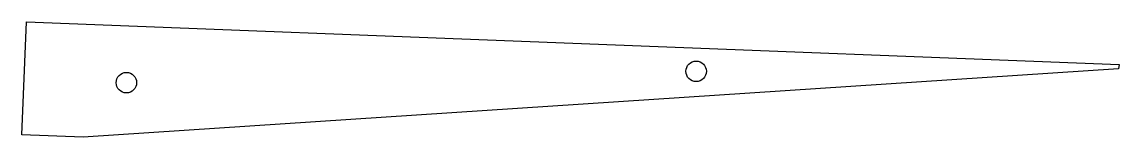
# Model space of a CAD drawing. Header units: millimetres. Extents: x -158 to -51, y -5 to 6.
import ezdxf

# ---------------------------------------------------------------- set-up
doc = ezdxf.new("R2010")
doc.units = ezdxf.units.MM
doc.layers.get('0').update_dxf_attribs({"linetype": 'CONTINUOUS'})

msp = doc.modelspace()

# ---------------------------------------------------------------- linework, layer by layer
msp.add_lwpolyline([(-50.68, 1.95), (-50.75, 1.52), (-151.92, -5.14), (-157.92, -4.91), (-157.49, 6.12)], close=True)
for centre in [(-92.02, 1.29), (-147.71, 0.18)]:
    msp.add_circle(centre, 1)

doc.saveas('drawing.dxf')
